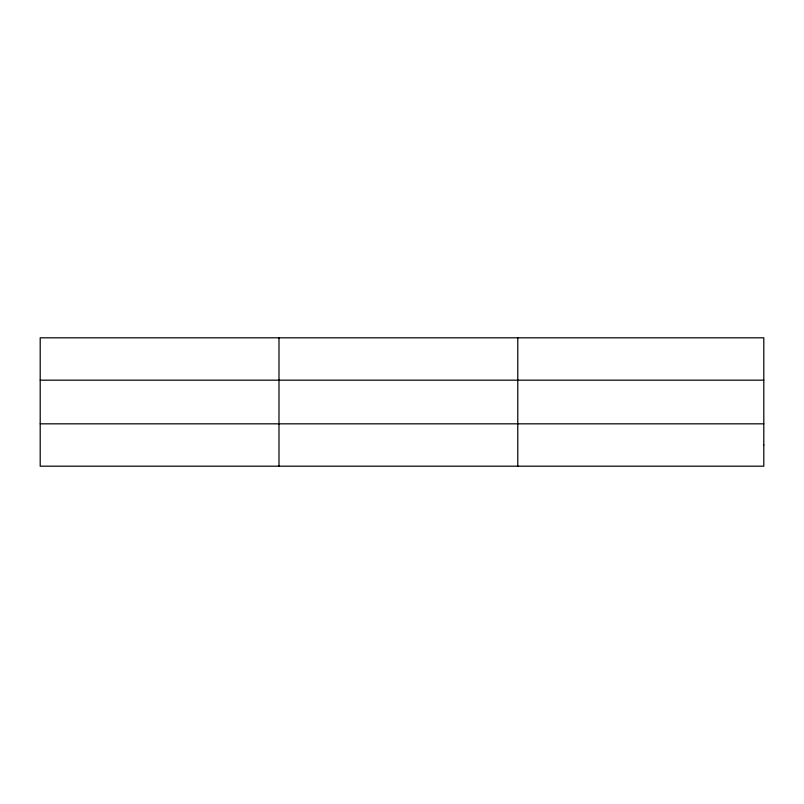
<?xml version="1.0" encoding="UTF-8"?>
<svg xmlns="http://www.w3.org/2000/svg" width="804" height="804" viewBox="0 0 804 804"><rect width="100%" height="100%" fill="white"/><g stroke="black" fill="none" stroke-linecap="round" stroke-linejoin="round"><path stroke-width="1.21" d="M278.988 466.189L278.988 337.811M517.776 466.189L517.776 337.811M40.2 380.171L763.8 380.171M40.2 423.829L763.8 423.829M763.8 445.004L763.8 466.189L40.2 466.189L40.2 337.811L763.8 337.811L763.8 445.004"/></g></svg>
